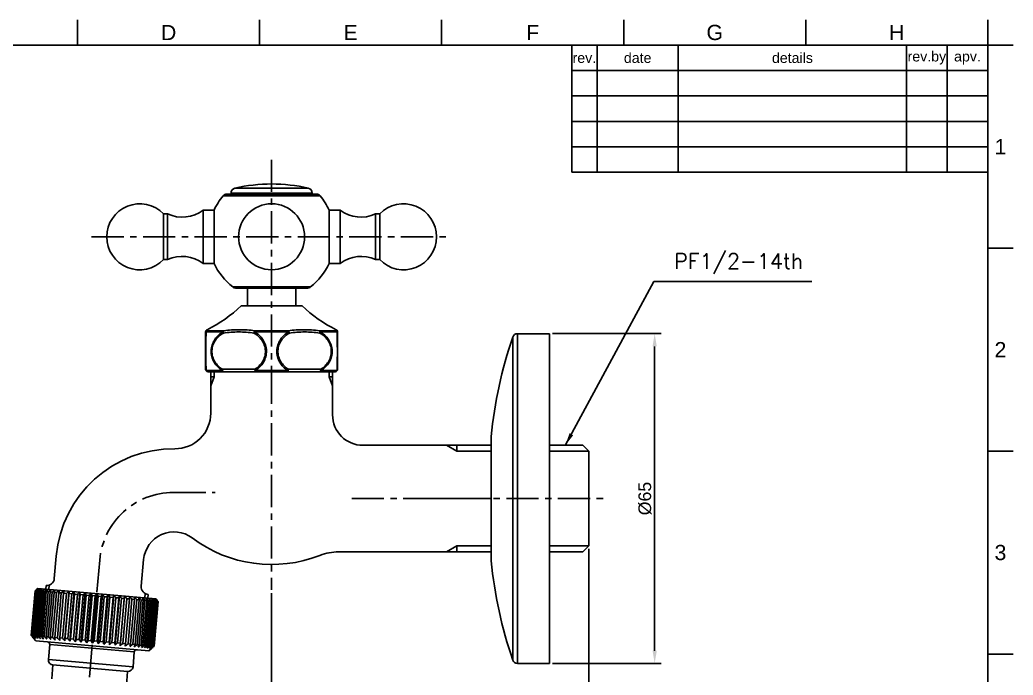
# Model space of a CAD drawing. Header units: millimetres. Extents: x 2448 to 4464, y 289 to 865.
# Drawn here: x 2549.1 to 2744.8, y 370 to 499.2 of the extents above; entities that cross this region are included whole.
import ezdxf

# ---------------------------------------------------------------- set-up
doc = ezdxf.new("R2010")
doc.units = ezdxf.units.MM
doc.header["$LTSCALE"] = 0.1
doc.linetypes.add('CENTERX2', pattern=[101.6, 63.5, -12.7, 12.7, -12.7])
for name, color, linetype in [('02___PRT_ALL_AXES', 7, 'Continuous'), ('CENTER', 1, 'CENTERX2'), ('DIM', 3, 'Continuous'), ('FORM', 7, 'Continuous'), ('TEXT', 2, 'Continuous')]:
    doc.layers.add(name, color=color, linetype=linetype)
doc.styles.add('CADSG', font='romans.shx', dxfattribs={"bigfont": 'whgtxt.shx'})
doc.styles.get("Standard").update_dxf_attribs({"font": 'arial.ttf'})
doc.dimstyles.new('ISO-25', dxfattribs={"dimtxt": 2.5, "dimasz": 2.5, "dimexe": 1.25, "dimexo": 0.625, "dimtad": 1, "dimtxsty": 'Standard', "dimcen": 2.5, "dimadec": 0, "dimazin": 0, "dimtfac": 1, "dimtmove": 0, "dimatfit": 3, "dimfxl": 1, "dimarcsym": 0})

# ---------------------------------------------------------------- blocks, each defined once
blk = doc.blocks.new('*D5')
at = {"layer": 'Defpoints', "color": 0, "transparency": 16777216}
for p in [(2665.04, 437.34), (2653.44, 372.34), (2674.19, 372.34)]:
    blk.add_point(p, dxfattribs=at)
at = {"layer": 'DIM', "color": 0, "lineweight": -2, "transparency": 16777216}
for p, q in [((2665.66, 437.34), (2675.44, 437.34)), ((2674.19, 434.84), (2674.19, 374.84)), ((2654.07, 372.34), (2675.44, 372.34))]:
    blk.add_line(p, q, dxfattribs=at)
at = {"layer": 'DIM', "color": 0, "transparency": 16777216}
for points in [[(2673.78, 434.84), (2674.61, 434.84), (2674.19, 437.34)], [(2673.78, 374.84), (2674.61, 374.84), (2674.19, 372.34)]]:
    blk.add_solid(points, dxfattribs=at)
at = {"layer": 'DIM', "color": 0, "transparency": 16777216, "insert": (2672.29, 404.84), "char_height": 2.5, "attachment_point": 5, "rotation": 90}
blk.add_mtext('%%C65', dxfattribs=at)
blk = doc.blocks.new('*D6')
at = {"layer": 'Defpoints', "color": 0, "transparency": 16777216}
for p in [(2653.44, 437.34), (2653.44, 372.34), (2674.19, 372.34)]:
    blk.add_point(p, dxfattribs=at)
at = {"layer": 'DIM', "color": 0, "lineweight": -2, "transparency": 16777216}
for p, q in [((2654.07, 437.34), (2675.44, 437.34)), ((2674.19, 434.84), (2674.19, 374.84)), ((2654.07, 372.34), (2675.44, 372.34))]:
    blk.add_line(p, q, dxfattribs=at)
at = {"layer": 'DIM', "color": 0, "transparency": 16777216}
for points in [[(2673.78, 434.84), (2674.61, 434.84), (2674.19, 437.34)], [(2673.78, 374.84), (2674.61, 374.84), (2674.19, 372.34)]]:
    blk.add_solid(points, dxfattribs=at)
at = {"layer": 'DIM', "color": 0, "transparency": 16777216, "insert": (2672.29, 404.84), "char_height": 2.5, "attachment_point": 5, "rotation": 90}
blk.add_mtext('%%C65', dxfattribs=at)
blk = doc.blocks.new('*D7')
at = {"layer": 'Defpoints', "color": 0, "transparency": 16777216}
for p in [(2598.7, 386.85), (2561.68, 356.7), (2598.7, 343.66)]:
    blk.add_point(p, dxfattribs=at)
at = {"layer": 'DIM', "color": 0, "lineweight": -2, "transparency": 16777216}
for p, q in [((2598.7, 386.22), (2598.7, 342.41)), ((2561.68, 356.07), (2561.68, 342.41)), ((2564.18, 343.66), (2596.2, 343.66))]:
    blk.add_line(p, q, dxfattribs=at)
at = {"layer": 'DIM', "color": 0, "transparency": 16777216}
for points in [[(2564.18, 344.08), (2564.18, 343.25), (2561.68, 343.66)], [(2596.2, 344.08), (2596.2, 343.25), (2598.7, 343.66)]]:
    blk.add_solid(points, dxfattribs=at)
at = {"layer": 'DIM', "color": 0, "transparency": 16777216, "insert": (2580.19, 345.57), "char_height": 2.5, "attachment_point": 5}
blk.add_mtext('37', dxfattribs=at)
blk = doc.blocks.new('*D8')
at = {"layer": 'Defpoints', "color": 0, "transparency": 16777216}
for p in [(2661.2, 395.53), (2561.68, 356.7), (2661.2, 334.78)]:
    blk.add_point(p, dxfattribs=at)
at = {"layer": 'DIM', "color": 0, "lineweight": -2, "transparency": 16777216}
for p, q in [((2661.2, 394.9), (2661.2, 333.53)), ((2561.68, 356.07), (2561.68, 333.53)), ((2564.18, 334.78), (2658.7, 334.78))]:
    blk.add_line(p, q, dxfattribs=at)
at = {"layer": 'DIM', "color": 0, "transparency": 16777216}
for points in [[(2564.18, 335.2), (2564.18, 334.37), (2561.68, 334.78)], [(2658.7, 335.2), (2658.7, 334.37), (2661.2, 334.78)]]:
    blk.add_solid(points, dxfattribs=at)
at = {"layer": 'DIM', "color": 0, "transparency": 16777216, "insert": (2611.44, 336.68), "char_height": 2.5, "attachment_point": 5}
blk.add_mtext('99.5', dxfattribs=at)

msp = doc.modelspace()

# ---------------------------------------------------------------- linework, layer by layer
for p, q in [((2657.837, 494.188), (2657.837, 469.188)), ((2657.837, 469.188), (2739.837, 469.188)), ((2646.211, 373.017), (2646.211, 436.658)), ((2653.444, 437.338), (2647.158, 437.338)), ((2647.158, 437.338), (2647.158, 372.338)), ((2653.444, 415.338), (2653.444, 437.338)), ((2587.391, 435.838), (2587.391, 435.649)), ((2586.701, 429.838), (2586.701, 421.653)), ((2586.701, 429.838), (2610.701, 429.838)), ((2586.701, 428.838), (2587.391, 428.838)), ((2586.701, 427.04), (2587.391, 428.838)), ((2587.391, 429.838), (2587.391, 428.838)), ((2610.011, 429.838), (2610.011, 428.838)), ((2610.011, 428.838), (2610.701, 428.838)), ((2610.701, 427.04), (2610.011, 428.838)), ((2610.701, 429.838), (2610.701, 421.338)), ((2641.944, 415.338), (2641.944, 417.088)), ((2616.701, 415.338), (2641.944, 415.338)), ((2635.201, 414.148), (2633.14, 415.338)), ((2635.201, 414.148), (2635.201, 415.338)), ((2641.944, 415.338), (2641.944, 394.338)), ((2653.444, 415.338), (2653.444, 394.338)), ((2653.444, 415.338), (2660.011, 415.338)), ((2660.011, 415.338), (2661.201, 414.148)), ((2635.201, 414.148), (2641.944, 414.148)), ((2653.444, 414.148), (2661.201, 414.148)), ((2661.201, 414.148), (2661.201, 395.528)), ((2635.201, 395.528), (2633.14, 394.338)), ((2635.201, 395.528), (2641.944, 395.528)), ((2635.201, 395.528), (2635.201, 394.338)), ((2653.444, 395.528), (2661.201, 395.528)), ((2660.011, 394.338), (2661.201, 395.528)), ((2555.875, 389.055), (2556.261, 393.476)), ((2611.883, 394.338), (2641.944, 394.338)), ((2641.944, 392.588), (2641.944, 394.338)), ((2641.944, 394.338), (2641.944, 392.588)), ((2653.444, 372.338), (2653.444, 394.338)), ((2653.444, 394.338), (2660.011, 394.338)), ((2573.009, 387.556), (2573.468, 392.803)), ((2554.189, 386.994), (2554.25, 387.691)), ((2554.882, 387.772), (2554.809, 386.94)), ((2574.312, 385.234), (2554.189, 386.994)), ((2573.764, 386.12), (2573.692, 385.288)), ((2574.312, 385.234), (2574.373, 385.931)), ((2653.444, 372.338), (2647.158, 372.338))]:
    msp.add_line(p, q)
at = {"color": 7, "linetype": 'Continuous'}
for p, q in [((2591.479, 466.025), (2605.923, 466.025)), ((2608.262, 464.482), (2589.14, 464.482)), ((2607.498, 464.838), (2589.905, 464.838)), ((2590.701, 465.038), (2590.701, 465.05)), ((2590.701, 465.05), (2606.701, 465.05)), ((2606.701, 465.038), (2606.701, 465.05)), ((2606.355, 446.547), (2591.048, 446.547)), ((2605.742, 446.338), (2591.66, 446.338)), ((2593.951, 442.838), (2593.951, 446.338)), ((2603.451, 446.338), (2603.451, 442.838)), ((2585.701, 437.676), (2585.701, 430.338)), ((2585.779, 437.677), (2585.775, 437.469)), ((2589.129, 437.692), (2585.779, 437.692)), ((2585.779, 437.692), (2585.779, 437.677)), ((2585.982, 438.126), (2585.999, 437.905)), ((2589.292, 437.905), (2585.999, 437.905)), ((2602.052, 437.692), (2595.35, 437.692)), ((2601.995, 437.905), (2595.407, 437.905)), ((2611.403, 437.905), (2608.11, 437.905)), ((2611.623, 437.692), (2608.273, 437.692)), ((2611.403, 437.905), (2611.42, 438.126)), ((2611.624, 437.677), (2611.623, 437.692)), ((2611.627, 437.469), (2611.624, 437.677)), ((2611.701, 437.676), (2611.701, 430.338)), ((2585.774, 430.32), (2585.777, 430.105)), ((2585.777, 430.105), (2588.93, 430.105)), ((2611.201, 429.838), (2586.201, 429.838)), ((2595.401, 430.338), (2589.001, 430.338)), ((2595.548, 430.105), (2601.854, 430.105)), ((2608.401, 430.338), (2602.001, 430.338)), ((2608.472, 430.105), (2611.625, 430.105)), ((2611.625, 430.105), (2611.629, 430.321)), ((2552.101, 386.683), (2551.329, 377.858)), ((2552.132, 386.68), (2551.36, 377.855)), ((2552.187, 386.675), (2551.415, 377.851)), ((2552.279, 386.667), (2551.507, 377.843)), ((2552.389, 386.658), (2551.617, 377.833)), ((2552.541, 386.644), (2551.769, 377.82)), ((2552.704, 386.63), (2551.932, 377.805)), ((2552.101, 386.683), (2552.147, 386.722)), ((2552.132, 386.68), (2552.101, 386.683)), ((2552.163, 386.705), (2552.132, 386.68)), ((2552.915, 386.611), (2552.143, 377.787)), ((2552.279, 386.667), (2552.187, 386.675)), ((2552.343, 386.717), (2552.279, 386.667)), ((2553.13, 386.593), (2552.358, 377.768)), ((2552.457, 386.983), (2552.367, 386.908)), ((2552.541, 386.644), (2552.389, 386.658)), ((2552.631, 387.13), (2552.457, 386.983)), ((2552.638, 386.718), (2552.541, 386.644)), ((2553.398, 386.569), (2552.626, 377.745)), ((2575.869, 385.097), (2552.631, 387.13)), ((2552.659, 387.1), (2552.687, 387.125)), ((2552.915, 386.611), (2552.704, 386.63)), ((2552.775, 387.034), (2552.854, 387.111)), ((2553.663, 386.546), (2552.891, 377.721)), ((2553.045, 386.708), (2552.915, 386.611)), ((2553.398, 386.569), (2553.13, 386.593)), ((2553.985, 386.518), (2553.213, 377.693)), ((2554.298, 386.49), (2553.526, 377.666)), ((2553.985, 386.518), (2553.663, 386.546)), ((2554.671, 386.458), (2553.899, 377.633)), ((2555.028, 386.427), (2554.256, 377.602)), ((2554.671, 386.458), (2554.298, 386.49)), ((2555.448, 386.39), (2554.676, 377.565)), ((2555.448, 386.39), (2555.028, 386.427)), ((2555.846, 386.355), (2555.074, 377.53)), ((2556.31, 386.314), (2555.538, 377.49)), ((2556.31, 386.314), (2555.846, 386.355)), ((2556.745, 386.276), (2555.973, 377.452)), ((2557.248, 386.232), (2556.476, 377.408)), ((2557.248, 386.232), (2556.745, 386.276)), ((2557.715, 386.191), (2556.943, 377.367)), ((2558.253, 386.144), (2557.481, 377.32)), ((2557.715, 386.191), (2557.795, 386.679)), ((2558.253, 386.144), (2557.715, 386.191)), ((2558.773, 386.593), (2557.915, 376.788)), ((2558.749, 386.101), (2557.976, 377.277)), ((2559.315, 386.052), (2558.543, 377.227)), ((2558.749, 386.101), (2558.773, 386.593)), ((2559.315, 386.052), (2558.749, 386.101)), ((2559.804, 386.503), (2558.946, 376.698)), ((2559.834, 386.006), (2559.062, 377.182)), ((2560.424, 385.955), (2559.652, 377.13)), ((2559.834, 386.006), (2559.804, 386.503)), ((2560.424, 385.955), (2559.834, 386.006)), ((2560.877, 386.409), (2560.02, 376.604)), ((2560.962, 385.907), (2560.19, 377.083)), ((2561.57, 385.854), (2560.798, 377.03)), ((2561.57, 385.854), (2560.962, 385.907)), ((2561.983, 386.312), (2561.126, 376.507)), ((2562.121, 385.806), (2561.349, 376.981)), ((2562.741, 385.752), (2561.969, 376.927)), ((2562.741, 385.752), (2562.121, 385.806)), ((2563.111, 386.213), (2562.253, 376.408)), ((2563.3, 385.703), (2562.528, 376.878)), ((2563.926, 385.648), (2563.154, 376.824)), ((2563.926, 385.648), (2563.3, 385.703)), ((2564.25, 386.114), (2563.392, 376.309)), ((2565.389, 386.014), (2564.531, 376.209)), ((2566.517, 385.915), (2565.659, 376.11)), ((2567.623, 385.819), (2566.765, 376.014)), ((2568.697, 385.725), (2567.839, 375.92)), ((2568.697, 385.725), (2568.58, 385.241)), ((2564.488, 385.599), (2563.716, 376.774)), ((2565.114, 385.544), (2564.342, 376.72)), ((2565.114, 385.544), (2564.488, 385.599)), ((2565.674, 385.495), (2564.902, 376.671)), ((2566.293, 385.441), (2565.521, 376.616)), ((2566.293, 385.441), (2565.674, 385.495)), ((2566.845, 385.393), (2566.073, 376.568)), ((2567.452, 385.34), (2566.68, 376.515)), ((2567.452, 385.34), (2566.845, 385.393)), ((2567.991, 385.293), (2567.218, 376.468)), ((2568.58, 385.241), (2567.808, 376.416)), ((2568.58, 385.241), (2567.991, 385.293)), ((2569.1, 385.195), (2568.328, 376.371)), ((2569.727, 385.635), (2568.87, 375.83)), ((2569.666, 385.146), (2568.894, 376.321)), ((2569.666, 385.146), (2569.1, 385.195)), ((2570.162, 385.103), (2569.39, 376.278)), ((2569.727, 385.635), (2569.666, 385.146)), ((2570.699, 385.056), (2569.927, 376.231)), ((2570.699, 385.056), (2570.162, 385.103)), ((2571.167, 385.015), (2570.395, 376.19)), ((2570.705, 385.549), (2570.699, 385.056)), ((2571.67, 384.971), (2570.898, 376.146)), ((2571.67, 384.971), (2571.167, 385.015)), ((2572.105, 384.933), (2571.333, 376.108)), ((2572.569, 384.892), (2571.797, 376.067)), ((2572.569, 384.892), (2572.105, 384.933)), ((2572.966, 384.857), (2572.194, 376.033)), ((2573.387, 384.82), (2572.615, 375.996)), ((2573.387, 384.82), (2572.966, 384.857)), ((2573.744, 384.789), (2572.972, 375.965)), ((2574.117, 384.757), (2573.345, 375.932)), ((2574.429, 384.729), (2573.657, 375.905)), ((2574.117, 384.757), (2573.744, 384.789)), ((2574.751, 384.701), (2573.979, 375.876)), ((2575.016, 384.678), (2574.244, 375.853)), ((2574.751, 384.701), (2574.429, 384.729)), ((2575.284, 384.654), (2574.512, 375.83)), ((2575.499, 384.636), (2574.727, 375.811)), ((2575.71, 384.617), (2574.938, 375.793)), ((2575.284, 384.654), (2575.016, 384.678)), ((2575.874, 384.603), (2575.102, 375.778)), ((2576.026, 384.59), (2575.254, 375.765)), ((2576.136, 384.58), (2575.363, 375.755)), ((2575.499, 384.636), (2575.388, 384.753)), ((2576.227, 384.572), (2575.455, 375.747)), ((2575.71, 384.617), (2575.499, 384.636)), ((2576.283, 384.567), (2575.51, 375.743)), ((2576.313, 384.564), (2575.541, 375.74)), ((2575.646, 385.117), (2575.71, 385.028)), ((2575.874, 384.603), (2575.79, 384.692)), ((2575.813, 385.102), (2575.837, 385.072)), ((2576.026, 384.59), (2575.874, 384.603)), ((2576.136, 384.58), (2576.081, 384.64)), ((2576.227, 384.572), (2576.136, 384.58)), ((2576.283, 384.567), (2576.256, 384.597)), ((2576.275, 384.611), (2576.313, 384.564)), ((2576.313, 384.564), (2576.283, 384.567)), ((2551.36, 377.855), (2551.329, 377.858)), ((2551.368, 377.811), (2551.329, 377.858)), ((2551.36, 377.855), (2551.386, 377.825)), ((2551.507, 377.843), (2551.415, 377.851)), ((2551.5, 377.742), (2551.415, 377.851)), ((2551.769, 377.82), (2551.617, 377.833)), ((2552.143, 377.787), (2551.932, 377.805)), ((2552.221, 376.792), (2551.773, 377.325)), ((2574.478, 374.845), (2552.221, 376.792)), ((2552.626, 377.745), (2552.358, 377.768)), ((2553.213, 377.693), (2552.891, 377.721)), ((2553.899, 377.633), (2553.526, 377.666)), ((2554.676, 377.565), (2554.256, 377.602)), ((2554.972, 376.057), (2571.641, 374.599)), ((2555.538, 377.49), (2555.074, 377.53)), ((2556.476, 377.408), (2555.973, 377.452)), ((2556.937, 376.873), (2556.943, 377.367)), ((2557.481, 377.32), (2556.943, 377.367)), ((2557.915, 376.788), (2557.976, 377.277)), ((2558.543, 377.227), (2557.976, 377.277)), ((2558.946, 376.698), (2559.062, 377.182)), ((2559.652, 377.13), (2559.062, 377.182)), ((2560.798, 377.03), (2560.19, 377.083)), ((2561.969, 376.927), (2561.349, 376.981)), ((2563.154, 376.824), (2562.528, 376.878)), ((2564.342, 376.72), (2563.716, 376.774)), ((2565.521, 376.616), (2564.902, 376.671)), ((2566.68, 376.515), (2566.073, 376.568)), ((2567.808, 376.416), (2567.218, 376.468)), ((2567.808, 376.416), (2567.839, 375.92)), ((2568.894, 376.321), (2568.328, 376.371)), ((2568.894, 376.321), (2568.87, 375.83)), ((2569.927, 376.231), (2569.39, 376.278)), ((2569.927, 376.231), (2569.848, 375.744)), ((2570.898, 376.146), (2570.395, 376.19)), ((2571.797, 376.067), (2571.333, 376.108)), ((2572.615, 375.996), (2572.194, 376.033)), ((2573.345, 375.932), (2572.972, 375.965)), ((2573.979, 375.876), (2573.657, 375.905)), ((2574.512, 375.83), (2574.244, 375.853)), ((2574.478, 374.845), (2575.011, 375.292)), ((2574.938, 375.793), (2574.727, 375.811)), ((2575.254, 375.765), (2575.102, 375.778)), ((2575.455, 375.747), (2575.353, 375.655)), ((2575.455, 375.747), (2575.363, 375.755)), ((2575.479, 375.717), (2575.51, 375.743)), ((2575.541, 375.74), (2575.495, 375.701)), ((2575.541, 375.74), (2575.51, 375.743)), ((2571.384, 371.658), (2554.715, 373.116)), ((2570.317, 370.763), (2555.61, 372.05))]:
    msp.add_line(p, q, dxfattribs=at)
for centre, radius, start, end in [((2591.701, 465.05), 1, 102.83959, 180), ((2598.701, 434.338), 32.5, 77.16041, 102.83959), ((2605.701, 465.05), 1, 0, 77.16041), ((2598.701, 456.43), 12.5, 139.89893, 155.16541), ((2589.905, 463.838), 1, 90, 139.89893), ((2607.498, 463.838), 1, 40.10107, 90), ((2598.701, 456.43), 12.5, 24.83459, 40.10107), ((2598.701, 456.43), 12.5, 204.83459, 232.2458), ((2598.701, 456.43), 12.5, 307.7542, 335.16541), ((2591.66, 447.338), 1, 232.2458, 270), ((2605.742, 447.338), 1, 270, 307.7542), ((2574.6, 461.502), 26, 295.96296, 314.12364), ((2622.803, 461.502), 26, 225.87636, 244.03704), ((2586.201, 437.676), 0.5, 115.96296, 180), ((2586.108, 437.451), 0.407, 168.04377, 179.96803), ((2611.201, 437.676), 0.5, 0, 64.03704), ((2611.294, 437.451), 0.407, 0.03195, 11.95392), ((2586.201, 430.338), 0.5, 180, 270), ((2611.201, 430.338), 0.5, 270, 0), ((2620.555, 306.193), 105.662, 130.00376, 130.34703), ((2620.477, 302.081), 108.757, 128.55847, 128.91241), ((2621.906, 309.762), 103.809, 131.841, 132.19118), ((2620.272, 299.086), 110.876, 127.44834, 127.78201), ((2623.749, 313.812), 101.974, 134.10664, 134.40999), ((2620.274, 296.838), 112.485, 126.64837, 126.96212), ((2625.908, 318.556), 99.965, 136.72121, 137.07964), ((2620.425, 295.431), 113.453, 126.13988, 126.43448), ((2629.449, 323.115), 99.267, 139.90186, 140.24831), ((2621.932, 293.215), 115.809, 125.91293, 126.28332), ((2635.183, 327.232), 100.815, 143.63322, 143.96021), ((2622.516, 293.324), 115.679, 125.95853, 126.329), ((2644.62, 330.597), 106.218, 147.95202, 148.24969), ((2623.184, 294.374), 114.776, 126.27938, 126.65039), ((2660.912, 332.773), 118.702, 152.87148, 153.12768), ((2623.95, 296.322), 113.158, 126.88301, 127.25491), ((2691.923, 332.934), 146.187, 158.36491, 158.56611), ((2624.844, 299.088), 110.93, 127.78355, 128.15647), ((2764.365, 328.633), 215.474, 164.35015, 164.48328), ((2625.92, 302.557), 108.248, 129.00199, 129.3757), ((2627.267, 306.585), 105.322, 130.56643, 130.94017), ((2629.018, 311.001), 102.426, 132.51216, 132.88437), ((2631.382, 315.611), 99.916, 134.88118, 135.24922), ((2401.195, 359.146), 161.993, 9.50892, 9.68879), ((2633.83, 320.979), 97.11, 137.71859, 138.08264), ((2440.932, 353.064), 125.534, 15.11897, 15.35836), ((2638.578, 325.271), 97.001, 141.07798, 141.42757), ((2460.669, 347.964), 109.35, 20.18928, 20.47457), ((2645.758, 329.046), 99.5, 145.00214, 145.32882), ((2471.733, 342.984), 102.077, 24.6753, 24.99373), ((2657.212, 331.973), 106.545, 149.52168, 149.81448), ((2478.318, 337.913), 99.473, 28.57677, 28.91768), ((2676.997, 333.547), 122.263, 154.63844, 154.88423), ((2482.35, 332.755), 99.549, 31.92182, 32.27695), ((2716.114, 332.677), 157.714, 160.30877, 160.49352), ((2485.896, 328.34), 99.916, 34.75078, 35.11882), ((2487.423, 323.389), 102.426, 37.11563, 37.48784), ((2488.381, 318.736), 105.322, 39.05983, 39.43357), ((2489.007, 314.535), 108.248, 40.6243, 40.99801), ((2362.899, 364.813), 209.742, 5.5149, 5.65167), ((2489.465, 310.932), 110.93, 41.84353, 42.21645), ((2433.05, 356.681), 142.342, 11.43117, 11.63781), ((2489.865, 308.053), 113.158, 42.74509, 43.11699), ((2462.738, 351.268), 115.624, 16.86891, 17.13193), ((2490.281, 306.001), 114.776, 43.34961, 43.72062), ((2490.757, 304.851), 115.679, 43.671, 44.04147), ((2477.976, 346.407), 103.508, 21.74641, 22.05188), ((2491.313, 304.643), 115.809, 43.71668, 44.08707), ((2486.441, 341.562), 98.283, 26.03558, 26.37099), ((2493.181, 306.563), 113.453, 43.56552, 43.86012), ((2491.23, 336.619), 96.812, 29.7473, 30.10253), ((2493.575, 307.923), 112.485, 43.03788, 43.35163), ((2493.841, 331.621), 97.526, 32.91587, 33.28328), ((2493.967, 310.136), 110.876, 42.21799, 42.55166), ((2493.1, 325.243), 101.974, 35.59001, 35.89336), ((2494.286, 313.121), 108.757, 41.08759, 41.44153), ((2494.212, 320.934), 103.809, 37.80882, 38.159), ((2494.923, 317.184), 105.662, 39.65297, 39.99624), ((2632.718, 445.237), 105.66, 219.65299, 219.99625), ((2633.355, 449.3), 108.755, 221.0876, 221.44153), ((2634.307, 452.863), 111.732, 222.17819, 222.55077), ((2633.494, 436.427), 100.683, 215.58856, 215.95836), ((2635.005, 455.381), 113.771, 222.97878, 223.35035), ((2633.798, 430.799), 97.521, 212.91587, 213.28328), ((2631.914, 440.302), 101.883, 217.88196, 218.18285), ((2630.36, 443.265), 102.586, 219.80709, 219.99885), ((2635.694, 457.04), 115.16, 223.4877, 223.85848), ((2636.409, 425.802), 96.808, 209.74729, 210.10254), ((2636.329, 457.78), 115.809, 223.71668, 224.08707), ((2641.197, 420.859), 98.279, 206.03557, 206.371), ((2636.886, 457.571), 115.679, 223.671, 224.04147), ((2649.663, 416.014), 103.503, 201.74641, 202.05188), ((2637.361, 456.421), 114.776, 223.34961, 223.72062), ((2664.9, 411.153), 115.619, 196.86891, 197.13194), ((2554.482, 376.1), 0.492, 355, 85), ((2637.777, 454.37), 113.158, 222.74509, 223.11699), ((2694.587, 405.74), 142.336, 191.43117, 191.63781), ((2638.177, 451.491), 110.93, 221.84353, 222.21645), ((2764.735, 397.608), 209.733, 185.5149, 185.65167), ((2638.635, 447.887), 108.248, 220.6243, 220.99801), ((2639.262, 443.687), 105.322, 219.05983, 219.43357), ((2640.219, 439.034), 102.426, 217.11563, 217.48784), ((2641.747, 434.083), 99.916, 214.75078, 215.11882), ((2411.535, 429.743), 157.707, 340.30877, 340.49353), ((2645.289, 429.665), 99.545, 211.92182, 212.27695), ((2450.65, 428.874), 122.258, 334.63843, 334.88424), ((2649.321, 424.507), 99.47, 208.57677, 208.91768), ((2470.435, 430.447), 106.54, 329.52167, 329.81448), ((2655.91, 419.438), 102.077, 204.6753, 204.99373), ((2481.885, 433.376), 99.5, 325.00214, 325.32882), ((2666.97, 414.457), 109.346, 200.18927, 200.47457), ((2489.068, 437.148), 96.997, 321.07797, 321.42758), ((2686.706, 409.358), 125.529, 195.11896, 195.35837), ((2493.816, 441.44), 97.106, 317.71858, 318.08265), ((2726.441, 403.275), 161.987, 189.50891, 189.68879), ((2496.261, 446.811), 99.916, 314.88118, 315.24922), ((2498.625, 451.421), 102.426, 312.51216, 312.88437), ((2500.376, 455.838), 105.322, 310.56643, 310.94017), ((2501.722, 459.866), 108.248, 309.00199, 309.3757), ((2363.285, 433.787), 215.466, 344.35015, 344.48328), ((2502.799, 463.335), 110.93, 307.78355, 308.15647), ((2435.725, 429.486), 146.182, 338.36491, 338.56611), ((2503.693, 466.101), 113.158, 306.88301, 307.25491), ((2466.735, 429.647), 118.697, 332.87147, 333.12768), ((2504.458, 468.049), 114.776, 306.27938, 306.65039), ((2483.026, 431.824), 106.214, 327.95202, 328.2497), ((2505.127, 469.099), 115.679, 305.95853, 306.329), ((2492.462, 435.189), 100.811, 323.63321, 323.96022), ((2505.711, 469.207), 115.809, 305.91293, 306.28332), ((2572.131, 374.556), 0.492, 85, 175), ((2498.196, 439.305), 99.264, 319.90186, 320.24831), ((2506.208, 468.369), 115.16, 306.14152, 306.5123), ((2501.737, 443.864), 99.961, 316.7212, 317.07965), ((2506.599, 466.615), 113.771, 306.64965, 307.02122), ((2504.795, 447.686), 100.683, 314.04164, 314.41144), ((2506.849, 464.015), 111.732, 307.44923, 307.82181), ((2507.167, 460.34), 108.755, 308.55847, 308.9124), ((2507.024, 451.228), 101.883, 311.81715, 312.11804), ((2507.089, 456.228), 105.66, 310.00375, 310.34701), ((2509.069, 453.876), 102.586, 310.00115, 310.19291), ((2555.695, 373.03), 0.984, 175, 265), ((2570.403, 371.743), 0.984, 265, 355)]:
    msp.add_arc(centre, radius, start, end, dxfattribs=at)
for centre, radius, start, end in [((2731.466, 407.819), 90, 161.3108, 174.08891), ((2647.158, 436.338), 1, 90, 161.3108), ((2579.701, 421.653), 7, 269.37789, 0), ((2616.701, 421.338), 6, 180, 270), ((2579.373, 391.454), 23.2, 89.37789, 175), ((2579.445, 392.28), 6, 53.00532, 175), ((2598.701, 417.838), 26, 233.00532, 291.47842), ((2611.883, 384.338), 10, 90, 111.47842), ((2731.466, 401.856), 90, 185.91109, 198.6892), ((2554.38, 389.186), 1.5, 265, 355), ((2574.503, 387.425), 1.5, 175, 265), ((2647.158, 373.338), 1, 198.6892, 270)]:
    msp.add_arc(centre, radius, start, end)
for points, knots in [([(2585.999, 437.905), (2585.912, 437.867), (2585.758, 437.738), (2585.701, 437.545), (2585.701, 437.451)], [0, 0, 0, 0, 0.5009639, 1, 1, 1, 1]), ([(2585.779, 437.692), (2585.77, 437.68), (2585.74, 437.631), (2585.719, 437.577), (2585.71, 437.535)], [0, 0, 0, 0, 0.2534723, 1, 1, 1, 1]), ([(2585.775, 437.469), (2585.758, 436.294), (2585.746, 433.911), (2585.757, 431.528), (2585.774, 430.32)], [0, 0, 0, 0, 0.4928884, 1, 1, 1, 1]), ([(2585.999, 437.905), (2585.952, 437.883), (2585.866, 437.822), (2585.803, 437.738), (2585.779, 437.692)], [0, 0, 0, 0, 0.497096, 1, 1, 1, 1]), ([(2588.93, 430.105), (2588.62, 430.302), (2588.029, 430.77), (2587.318, 431.675), (2586.854, 432.767), (2586.715, 433.968), (2586.928, 435.155), (2587.453, 436.211), (2588.205, 437.071), (2588.813, 437.509), (2589.129, 437.692)], [0, 0, 0, 0, 0.1197546, 0.2433443, 0.3710122, 0.5013487, 0.6313458, 0.7582256, 0.8809522, 1, 1, 1, 1]), ([(2589.001, 430.338), (2588.707, 430.521), (2588.145, 430.955), (2587.464, 431.799), (2587.015, 432.827), (2586.881, 433.962), (2587.088, 435.084), (2587.595, 436.077), (2588.315, 436.877), (2588.892, 437.282), (2589.192, 437.451)], [0, 0, 0, 0, 0.1195207, 0.2429593, 0.3707351, 0.5014324, 0.6317478, 0.7586596, 0.8811891, 1, 1, 1, 1]), ([(2589.129, 437.692), (2589.138, 437.714), (2589.176, 437.796), (2589.237, 437.869), (2589.292, 437.905)], [0, 0, 0, 0, 0.2705795, 1, 1, 1, 1]), ([(2589.129, 437.692), (2589.131, 437.673), (2589.141, 437.59), (2589.167, 437.51), (2589.192, 437.451)], [0, 0, 0, 0, 0.2256013, 1, 1, 1, 1]), ([(2589.292, 437.905), (2589.27, 437.883), (2589.232, 437.824), (2589.185, 437.672), (2589.183, 437.541), (2589.192, 437.451)], [0, 0, 0, 0, 0.1939827, 0.4312255, 1, 1, 1, 1]), ([(2589.192, 437.451), (2589.691, 437.522), (2590.692, 437.636), (2592.201, 437.696), (2593.711, 437.636), (2594.711, 437.522), (2595.21, 437.451)], [0, 0, 0, 0, 0.2501756, 0.5000056, 0.7498316, 1, 1, 1, 1]), ([(2589.292, 437.905), (2589.797, 437.975), (2590.811, 438.087), (2592.343, 438.145), (2593.879, 438.086), (2594.899, 437.975), (2595.407, 437.905)], [0, 0, 0, 0, 0.2491668, 0.4986576, 0.7488509, 1, 1, 1, 1]), ([(2595.407, 437.905), (2595.381, 437.883), (2595.331, 437.826), (2595.252, 437.677), (2595.22, 437.544), (2595.21, 437.451)], [0, 0, 0, 0, 0.2033776, 0.4458484, 1, 1, 1, 1]), ([(2595.35, 437.692), (2595.336, 437.673), (2595.282, 437.598), (2595.237, 437.516), (2595.21, 437.451)], [0, 0, 0, 0, 0.2467683, 1, 1, 1, 1]), ([(2595.21, 437.451), (2595.51, 437.282), (2596.087, 436.877), (2596.807, 436.077), (2597.314, 435.085), (2597.522, 433.963), (2597.387, 432.828), (2596.939, 431.8), (2596.257, 430.955), (2595.695, 430.521), (2595.401, 430.338)], [0, 0, 0, 0, 0.1188055, 0.2413152, 0.3681903, 0.4984894, 0.6291958, 0.757005, 0.8804675, 1, 1, 1, 1]), ([(2595.407, 437.905), (2595.393, 437.877), (2595.369, 437.806), (2595.356, 437.734), (2595.35, 437.692)], [0, 0, 0, 0, 0.4254024, 1, 1, 1, 1]), ([(2595.35, 437.692), (2595.664, 437.509), (2596.266, 437.071), (2597.009, 436.21), (2597.527, 435.154), (2597.737, 433.968), (2597.6, 432.769), (2597.143, 431.677), (2596.44, 430.771), (2595.855, 430.302), (2595.548, 430.105)], [0, 0, 0, 0, 0.118642, 0.2411438, 0.3681068, 0.4984793, 0.6292475, 0.7571363, 0.880608, 1, 1, 1, 1]), ([(2601.854, 430.105), (2601.547, 430.302), (2600.962, 430.771), (2600.26, 431.677), (2599.802, 432.768), (2599.665, 433.968), (2599.875, 435.153), (2600.393, 436.21), (2601.136, 437.071), (2601.738, 437.509), (2602.052, 437.692)], [0, 0, 0, 0, 0.11938, 0.242828, 0.3706847, 0.5014439, 0.6318323, 0.7588308, 0.8813524, 1, 1, 1, 1]), ([(2602.001, 430.338), (2601.707, 430.521), (2601.145, 430.955), (2600.464, 431.799), (2600.015, 432.827), (2599.881, 433.962), (2600.088, 435.084), (2600.595, 436.077), (2601.315, 436.877), (2601.892, 437.282), (2602.192, 437.451)], [0, 0, 0, 0, 0.1195207, 0.2429593, 0.3707351, 0.5014324, 0.6317478, 0.7586596, 0.8811891, 1, 1, 1, 1]), ([(2601.995, 437.905), (2602.503, 437.975), (2603.523, 438.086), (2605.059, 438.145), (2606.591, 438.087), (2607.605, 437.975), (2608.11, 437.905)], [0, 0, 0, 0, 0.2511555, 0.5013556, 0.7508442, 1, 1, 1, 1]), ([(2602.052, 437.692), (2602.046, 437.734), (2602.033, 437.806), (2602.01, 437.877), (2601.995, 437.905)], [0, 0, 0, 0, 0.5745976, 1, 1, 1, 1]), ([(2601.995, 437.905), (2602.021, 437.883), (2602.071, 437.826), (2602.15, 437.677), (2602.182, 437.544), (2602.192, 437.451)], [0, 0, 0, 0, 0.2033786, 0.445849, 1, 1, 1, 1]), ([(2602.052, 437.692), (2602.066, 437.673), (2602.12, 437.598), (2602.165, 437.516), (2602.192, 437.451)], [0, 0, 0, 0, 0.2467684, 1, 1, 1, 1]), ([(2602.192, 437.451), (2602.691, 437.522), (2603.692, 437.636), (2605.201, 437.696), (2606.711, 437.636), (2607.711, 437.522), (2608.21, 437.451)], [0, 0, 0, 0, 0.2501752, 0.5000084, 0.7498361, 1, 1, 1, 1]), ([(2608.11, 437.905), (2608.127, 437.893), (2608.198, 437.837), (2608.247, 437.756), (2608.273, 437.692)], [0, 0, 0, 0, 0.2319796, 1, 1, 1, 1]), ([(2608.11, 437.905), (2608.132, 437.883), (2608.17, 437.824), (2608.217, 437.672), (2608.22, 437.541), (2608.21, 437.451)], [0, 0, 0, 0, 0.1939826, 0.4312255, 1, 1, 1, 1]), ([(2608.273, 437.692), (2608.271, 437.673), (2608.261, 437.59), (2608.235, 437.51), (2608.21, 437.451)], [0, 0, 0, 0, 0.2256011, 1, 1, 1, 1]), ([(2608.21, 437.451), (2608.51, 437.282), (2609.087, 436.877), (2609.807, 436.077), (2610.314, 435.085), (2610.522, 433.963), (2610.387, 432.828), (2609.939, 431.8), (2609.257, 430.955), (2608.695, 430.521), (2608.401, 430.338)], [0, 0, 0, 0, 0.1188055, 0.2413152, 0.3681903, 0.4984894, 0.6291958, 0.757005, 0.8804675, 1, 1, 1, 1]), ([(2608.273, 437.692), (2608.589, 437.509), (2609.197, 437.071), (2609.949, 436.212), (2610.474, 435.155), (2610.687, 433.968), (2610.548, 432.768), (2610.084, 431.675), (2609.373, 430.771), (2608.782, 430.302), (2608.472, 430.105)], [0, 0, 0, 0, 0.1190422, 0.241749, 0.3685935, 0.4985748, 0.6289201, 0.7566201, 0.8802333, 1, 1, 1, 1]), ([(2611.623, 437.692), (2611.599, 437.738), (2611.536, 437.822), (2611.45, 437.883), (2611.403, 437.905)], [0, 0, 0, 0, 0.502904, 1, 1, 1, 1]), ([(2611.403, 437.905), (2611.49, 437.867), (2611.644, 437.738), (2611.701, 437.545), (2611.701, 437.451)], [0, 0, 0, 0, 0.5009638, 1, 1, 1, 1]), ([(2611.623, 437.692), (2611.632, 437.68), (2611.662, 437.631), (2611.683, 437.577), (2611.692, 437.535)], [0, 0, 0, 0, 0.2534728, 1, 1, 1, 1]), ([(2611.629, 430.321), (2611.646, 431.529), (2611.657, 433.912), (2611.644, 436.295), (2611.627, 437.469)], [0, 0, 0, 0, 0.5071123, 1, 1, 1, 1]), ([(2585.777, 430.105), (2585.753, 430.139), (2585.714, 430.214), (2585.701, 430.297), (2585.701, 430.338)], [0, 0, 0, 0, 0.5052451, 1, 1, 1, 1]), ([(2585.777, 430.105), (2585.816, 430.027), (2585.938, 429.889), (2586.115, 429.838), (2586.201, 429.838)], [0, 0, 0, 0, 0.5048679, 1, 1, 1, 1]), ([(2588.93, 430.105), (2588.932, 430.123), (2588.946, 430.203), (2588.974, 430.281), (2589.001, 430.338)], [0, 0, 0, 0, 0.2249367, 1, 1, 1, 1]), ([(2589.251, 429.838), (2589.218, 429.838), (2589.149, 429.851), (2589.057, 429.907), (2588.981, 429.995), (2588.945, 430.066), (2588.93, 430.105)], [0, 0, 0, 0, 0.2236963, 0.4609625, 0.7196077, 1, 1, 1, 1]), ([(2589.251, 429.838), (2589.234, 429.838), (2589.199, 429.845), (2589.151, 429.876), (2589.108, 429.923), (2589.056, 430.012), (2589.012, 430.152), (2589.001, 430.274), (2589.001, 430.338)], [0, 0, 0, 0, 0.0822479, 0.1731506, 0.2779063, 0.3984905, 0.6816386, 1, 1, 1, 1]), ([(2595.651, 429.838), (2595.635, 429.838), (2595.6, 429.845), (2595.552, 429.876), (2595.509, 429.923), (2595.456, 430.012), (2595.413, 430.152), (2595.401, 430.274), (2595.401, 430.338)], [0, 0, 0, 0, 0.0822469, 0.1731468, 0.2778989, 0.3984771, 0.681617, 1, 1, 1, 1]), ([(2595.548, 430.105), (2595.533, 430.122), (2595.478, 430.195), (2595.431, 430.275), (2595.401, 430.338)], [0, 0, 0, 0, 0.2477837, 1, 1, 1, 1]), ([(2595.548, 430.105), (2595.552, 430.068), (2595.563, 430.002), (2595.583, 429.926), (2595.603, 429.88), (2595.62, 429.853), (2595.639, 429.838), (2595.651, 429.838)], [0, 0, 0, 0, 0.3748576, 0.6724551, 0.7869563, 0.8779455, 1, 1, 1, 1]), ([(2601.751, 429.838), (2601.767, 429.838), (2601.803, 429.845), (2601.85, 429.876), (2601.894, 429.923), (2601.946, 430.012), (2601.989, 430.152), (2602.001, 430.274), (2602.001, 430.338)], [0, 0, 0, 0, 0.0822479, 0.1731506, 0.2779063, 0.3984905, 0.6816386, 1, 1, 1, 1]), ([(2601.751, 429.838), (2601.763, 429.838), (2601.782, 429.853), (2601.799, 429.88), (2601.819, 429.926), (2601.839, 430.002), (2601.85, 430.068), (2601.854, 430.105)], [0, 0, 0, 0, 0.1220546, 0.213044, 0.3275457, 0.6251429, 1, 1, 1, 1]), ([(2601.854, 430.105), (2601.869, 430.122), (2601.925, 430.195), (2601.972, 430.275), (2602.001, 430.338)], [0, 0, 0, 0, 0.2477838, 1, 1, 1, 1]), ([(2608.151, 429.838), (2608.168, 429.838), (2608.203, 429.845), (2608.251, 429.876), (2608.294, 429.923), (2608.346, 430.012), (2608.39, 430.152), (2608.401, 430.274), (2608.401, 430.338)], [0, 0, 0, 0, 0.0822469, 0.1731468, 0.2778989, 0.3984771, 0.681617, 1, 1, 1, 1]), ([(2608.472, 430.105), (2608.457, 430.066), (2608.421, 429.995), (2608.345, 429.907), (2608.253, 429.851), (2608.184, 429.838), (2608.151, 429.838)], [0, 0, 0, 0, 0.2803927, 0.5390382, 0.7763038, 1, 1, 1, 1]), ([(2608.472, 430.105), (2608.47, 430.123), (2608.456, 430.203), (2608.428, 430.281), (2608.401, 430.338)], [0, 0, 0, 0, 0.2249371, 1, 1, 1, 1]), ([(2611.201, 429.838), (2611.287, 429.838), (2611.464, 429.889), (2611.586, 430.027), (2611.625, 430.105)], [0, 0, 0, 0, 0.4951328, 1, 1, 1, 1]), ([(2611.625, 430.105), (2611.649, 430.139), (2611.688, 430.214), (2611.701, 430.297), (2611.701, 430.338)], [0, 0, 0, 0, 0.5052443, 1, 1, 1, 1])]:
    msp.add_open_spline(points, degree=3, knots=knots, dxfattribs=at)
at = {"layer": '02___PRT_ALL_AXES', "color": 7, "linetype": 'Continuous'}
for p, q in [((2590.701, 465.05), (2590.701, 465.038)), ((2606.701, 465.038), (2590.701, 465.038)), ((2606.701, 465.05), (2606.701, 465.038)), ((2577.392, 451.93), (2577.392, 460.93)), ((2578.201, 460.93), (2577.392, 460.93)), ((2578.201, 451.93), (2578.201, 460.93)), ((2585.201, 451.18), (2585.201, 461.68)), ((2587.357, 461.68), (2585.201, 461.68)), ((2587.357, 451.18), (2587.357, 461.68)), ((2610.045, 461.68), (2610.045, 451.18)), ((2612.201, 461.68), (2610.045, 461.68)), ((2612.201, 451.18), (2612.201, 461.68)), ((2620.011, 460.93), (2619.201, 460.93)), ((2619.201, 451.93), (2619.201, 460.93)), ((2620.011, 451.93), (2620.011, 460.93)), ((2578.201, 451.93), (2577.392, 451.93)), ((2587.357, 451.18), (2585.201, 451.18)), ((2612.201, 451.18), (2610.045, 451.18)), ((2620.011, 451.93), (2619.201, 451.93)), ((2593.951, 446.338), (2593.951, 442.838)), ((2603.451, 446.338), (2603.451, 442.838)), ((2592.701, 442.838), (2604.701, 442.838)), ((2554.972, 376.057), (2554.715, 373.116)), ((2571.641, 374.599), (2571.384, 371.658)), ((2555.61, 372.05), (2555.37, 369.311)), ((2570.317, 370.763), (2570.078, 368.024))]:
    msp.add_line(p, q, dxfattribs=at)
msp.add_circle((2598.701, 456.43), 6.5, dxfattribs=at)
for centre, radius, start, end in [((2598.701, 456.43), 12.5, 139.89893, 155.16541), ((2590.901, 465.038), 0.2, 180, 270), ((2606.501, 465.038), 0.2, 270, 0), ((2572.701, 456.43), 6.5, 43.81306, 316.18694), ((2624.701, 456.43), 6.5, 223.81306, 136.18694), ((2581.068, 467.211), 6.904, 245.46102, 306.76998), ((2616.334, 467.211), 6.904, 233.23002, 294.53898), ((2581.068, 445.65), 6.904, 53.23002, 114.53898), ((2616.334, 445.65), 6.904, 65.46102, 126.76998), ((2598.701, 456.43), 12.5, 204.83459, 232.2458), ((2574.6, 461.502), 26, 295.96296, 314.12364), ((2622.803, 461.502), 26, 225.87636, 244.03704)]:
    msp.add_arc(centre, radius, start, end, dxfattribs=at)
at = {"layer": 'CENTER'}
for p, q in [((2598.701, 471.615), (2598.701, 429.838)), ((2563.201, 456.43), (2634.201, 456.43)), ((2598.701, 429.838), (2598.701, 386.849)), ((2579.373, 406.054), (2587.595, 406.054)), ((2614.491, 404.838), (2664.064, 404.838)), ((2564.829, 392.726), (2564.25, 386.114)), ((2564.25, 386.114), (2561.071, 349.78))]:
    msp.add_line(p, q, dxfattribs=at)
at = {"layer": 'CENTER', "ltscale": 5}
msp.add_line((2641.89, 404.838), (2625.511, 404.838), dxfattribs=at)
at = {"layer": 'CENTER'}
msp.add_arc((2579.373, 391.454), 14.6, 90, 175, dxfattribs=at)
at = {"layer": 'FORM'}
for p, q in [((2560.462, 494.188), (2560.462, 499.188)), ((2596.337, 494.188), (2596.337, 499.188)), ((2632.212, 494.188), (2632.212, 499.188)), ((2668.087, 494.188), (2668.087, 499.188)), ((2703.962, 494.188), (2703.962, 499.188)), ((2739.837, 494.188), (2739.837, 499.188)), ((2739.837, 494.188), (2452.837, 494.188)), ((2662.837, 494.188), (2662.837, 469.188)), ((2678.837, 494.188), (2678.837, 469.188)), ((2694.837, 494.188), (2709.837, 494.188)), ((2724.837, 494.188), (2709.837, 494.188)), ((2723.837, 494.188), (2723.837, 469.188)), ((2731.837, 494.188), (2731.837, 469.188)), ((2739.837, 294.188), (2739.837, 494.188)), ((2739.837, 494.188), (2744.837, 494.188)), ((2739.837, 489.188), (2657.837, 489.188)), ((2739.837, 484.188), (2657.837, 484.188)), ((2739.837, 479.188), (2657.837, 479.188)), ((2739.837, 474.188), (2657.837, 474.188)), ((2739.837, 454.188), (2744.837, 454.188)), ((2739.837, 414.188), (2744.837, 414.188)), ((2739.837, 374.188), (2744.837, 374.188))]:
    msp.add_line(p, q, dxfattribs=at)

# ---------------------------------------------------------------- texts
at = {"layer": 'DIM', "color": 2, "insert": (2678.016, 449.128), "char_height": 3, "attachment_point": 7, "style": 'CADSG'}
msp.add_mtext('PF1/2-14th', dxfattribs=at)
at = {"layer": 'FORM', "char_height": 3, "attachment_point": 5}
for s, width, insert in [('D', 5, (2578.4, 496.688)), ('E', 5, (2614.275, 496.688)), ('F', 5, (2650.15, 496.688)), ('G', 5, (2686.025, 496.688)), ('H', 5, (2721.9, 496.688)), ('1', 40, (2742.337, 474.188)), ('2', 40, (2742.337, 434.188)), ('3', 40, (2742.337, 394.188))]:
    msp.add_mtext_dynamic_manual_height_columns(s, width=width, gutter_width=12.5, heights=[0], dxfattribs=dict(at, insert=insert))
at = {"layer": 'TEXT', "char_height": 2, "attachment_point": 5}
for s, width, insert in [('rev.', 5, (2660.337, 491.688)), ('date', 16, (2670.837, 491.688)), ('details', 45, (2701.337, 491.688)), ('rev.by', 8, (2727.837, 491.688)), ('apv.', 8, (2735.837, 491.688))]:
    msp.add_mtext_dynamic_manual_height_columns(s, width=width, gutter_width=12.5, heights=[0], dxfattribs=dict(at, insert=insert))

# ---------------------------------------------------------------- dimensions: what is measured, and where the dimension line sits
at = {"layer": 'DIM'}
for p1, picture in [((2665.037, 437.338), '*D5'), ((2653.444, 437.338), '*D6')]:
    dim = msp.add_linear_dim(base=(2674.195, 372.338), p1=p1, p2=(2653.444, 372.338), angle=90, text='%%C<>', dimstyle='ISO-25', dxfattribs=at)
    dim.commit()
    dim.dimension.update_dxf_attribs({"geometry": picture, "text_midpoint": (2672.293, 404.838)})
for base, p2, text, picture, middle in [((2661.201, 334.783), (2661.201, 395.528), '99.5', '*D8', (2611.439, 336.684)), ((2598.701, 343.665), (2598.701, 386.849), '37', '*D7', (2580.189, 345.567))]:
    dim = msp.add_linear_dim(base=base, p1=(2561.677, 356.699), p2=p2, text=text, dimstyle='ISO-25', dxfattribs=at)
    dim.commit()
    dim.dimension.update_dxf_attribs({"geometry": picture, "text_midpoint": middle})

# ---------------------------------------------------------------- leaders
at = {"layer": 'DIM', "annotation_type": 0, "has_hookline": 1, "hookline_direction": 0, "text_width": 27.143}
msp.add_leader([(2656.58, 415.309), (2674.016, 447.628), (2676.516, 447.628)], dimstyle='ISO-25', override={"dimgap": 1.5, "dimtad": 1}, dxfattribs=at)

doc.saveas('drawing.dxf')
